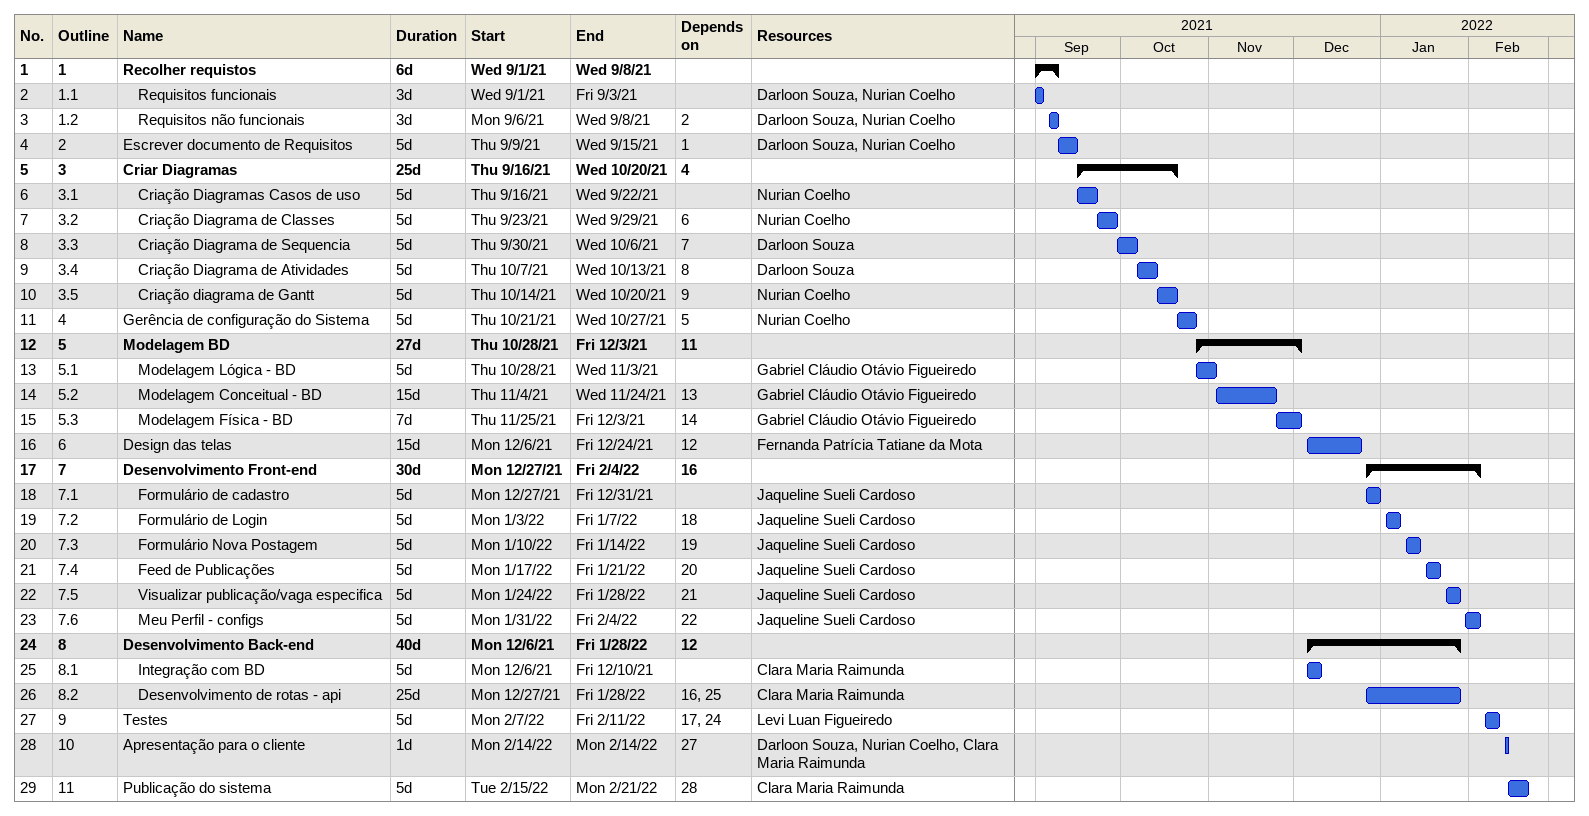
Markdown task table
| ID | WBS | Task | Duration | Start | Finish | Predecessors | Resources |
|---|---|---|---|---|---|---|---|
| 1 | 1 | **Recolher requistos** | 6d | 2021-09-01 | 2021-09-08 |  |  |
| 2 | 1.1 | Requisitos funcionais | 3d | 2021-09-01 | 2021-09-03 |  | Darloon Souza, Nurian Coelho |
| 3 | 1.2 | Requisitos não funcionais | 3d | 2021-09-06 | 2021-09-08 | 2 | Darloon Souza, Nurian Coelho |
| 4 | 2 | Escrever documento de Requisitos | 5d | 2021-09-09 | 2021-09-15 | 1 | Darloon Souza, Nurian Coelho |
| 5 | 3 | **Criar Diagramas** | 25d | 2021-09-16 | 2021-10-20 | 4 |  |
| 6 | 3.1 | Criação Diagramas Casos de uso | 5d | 2021-09-16 | 2021-09-22 |  | Nurian Coelho |
| 7 | 3.2 | Criação Diagrama de Classes | 5d | 2021-09-23 | 2021-09-29 | 6 | Nurian Coelho |
| 8 | 3.3 | Criação Diagrama de Sequencia | 5d | 2021-09-30 | 2021-10-06 | 7 | Darloon Souza |
| 9 | 3.4 | Criação Diagrama de Atividades | 5d | 2021-10-07 | 2021-10-13 | 8 | Darloon Souza |
| 10 | 3.5 | Criação diagrama de Gantt | 5d | 2021-10-14 | 2021-10-20 | 9 | Nurian Coelho |
| 11 | 4 | Gerência de configuração do Sistema | 5d | 2021-10-21 | 2021-10-27 | 5 | Nurian Coelho |
| 12 | 5 | **Modelagem BD** | 27d | 2021-10-28 | 2021-12-03 | 11 |  |
| 13 | 5.1 | Modelagem Lógica - BD | 5d | 2021-10-28 | 2021-11-03 |  | Gabriel Cláudio Otávio Figueiredo |
| 14 | 5.2 | Modelagem Conceitual - BD | 15d | 2021-11-04 | 2021-11-24 | 13 | Gabriel Cláudio Otávio Figueiredo |
| 15 | 5.3 | Modelagem Física - BD | 7d | 2021-11-25 | 2021-12-03 | 14 | Gabriel Cláudio Otávio Figueiredo |
| 16 | 6 | Design das telas | 15d | 2021-12-06 | 2021-12-24 | 12 | Fernanda Patrícia Tatiane da Mota |
| 17 | 7 | **Desenvolvimento Front-end** | 30d | 2021-12-27 | 2022-02-04 | 16 |  |
| 18 | 7.1 | Formulário de cadastro | 5d | 2021-12-27 | 2021-12-31 |  | Jaqueline Sueli Cardoso |
| 19 | 7.2 | Formulário de Login | 5d | 2022-01-03 | 2022-01-07 | 18 | Jaqueline Sueli Cardoso |
| 20 | 7.3 | Formulário Nova Postagem | 5d | 2022-01-10 | 2022-01-14 | 19 | Jaqueline Sueli Cardoso |
| 21 | 7.4 | Feed de Publicações | 5d | 2022-01-17 | 2022-01-21 | 20 | Jaqueline Sueli Cardoso |
| 22 | 7.5 | Visualizar publicação/vaga especifica | 5d | 2022-01-24 | 2022-01-28 | 21 | Jaqueline Sueli Cardoso |
| 23 | 7.6 | Meu Perfil - configs | 5d | 2022-01-31 | 2022-02-04 | 22 | Jaqueline Sueli Cardoso |
| 24 | 8 | **Desenvolvimento Back-end** | 40d | 2021-12-06 | 2022-01-28 | 12 |  |
| 25 | 8.1 | Integração com BD | 5d | 2021-12-06 | 2021-12-10 |  | Clara Maria Raimunda |
| 26 | 8.2 | Desenvolvimento de rotas - api | 25d | 2021-12-27 | 2022-01-28 | 16, 25 | Clara Maria Raimunda |
| 27 | 9 | Testes | 5d | 2022-02-07 | 2022-02-11 | 17, 24 | Levi Luan Figueiredo |
| 28 | 10 | Apresentação para o cliente | 1d | 2022-02-14 | 2022-02-14 | 27 | Darloon Souza, Nurian Coelho, Clara Maria Raimunda |
| 29 | 11 | Publicação do sistema | 5d | 2022-02-15 | 2022-02-21 | 28 | Clara Maria Raimunda |
